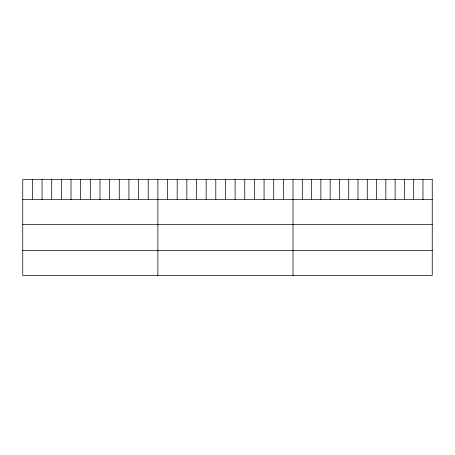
<?xml version="1.0" encoding="UTF-8"?>
<svg xmlns="http://www.w3.org/2000/svg" width="455" height="455" viewBox="0 0 455 455"><rect width="100%" height="100%" fill="white"/><g stroke="black" fill="none" stroke-linecap="round" stroke-linejoin="round"><path stroke-width="0.68" d="M22.75 199.574L432.25 199.574M22.75 224.605L432.25 224.605M22.75 250.398L432.25 250.398M422.968 179.571L422.968 199.574M413.686 179.571L413.686 199.574M404.404 179.571L404.404 199.574M395.122 179.571L395.122 199.574M385.84 179.571L385.84 199.574M376.558 179.571L376.558 199.574M367.276 179.571L367.276 199.574M357.994 179.571L357.994 199.574M348.712 179.571L348.712 199.574M339.43 179.571L339.43 199.574M330.148 179.571L330.148 199.574M320.866 179.571L320.866 199.574M311.584 179.571L311.584 199.574M302.302 179.571L302.302 199.574M293.02 179.571L293.02 275.429M283.368 179.571L283.368 199.574M273.717 179.571L273.717 199.574M264.065 179.571L264.065 199.574M254.408 179.571L254.408 199.574M244.756 179.571L244.756 199.574M235.104 179.571L235.104 199.574M225.452 179.571L225.452 199.574M215.801 179.571L215.801 199.574M206.149 179.571L206.149 199.574M196.497 179.571L196.497 199.574M186.84 179.571L186.84 199.574M177.188 179.571L177.188 199.574M167.537 179.571L167.537 199.574M157.885 179.571L157.885 275.429M148.233 179.571L148.233 199.574M138.582 179.571L138.582 199.574M128.93 179.571L128.93 199.574M119.273 179.571L119.273 199.574M109.621 179.571L109.621 199.574M99.969 179.571L99.969 199.574M90.318 179.571L90.318 199.574M80.666 179.571L80.666 199.574M71.014 179.571L71.014 199.574M61.362 179.571L61.362 199.574M51.705 179.571L51.705 199.574M42.053 179.571L42.053 199.574M32.402 179.571L32.402 199.574M432.25 179.571L22.75 179.571L22.75 275.429L432.25 275.429L432.25 179.571"/></g></svg>
